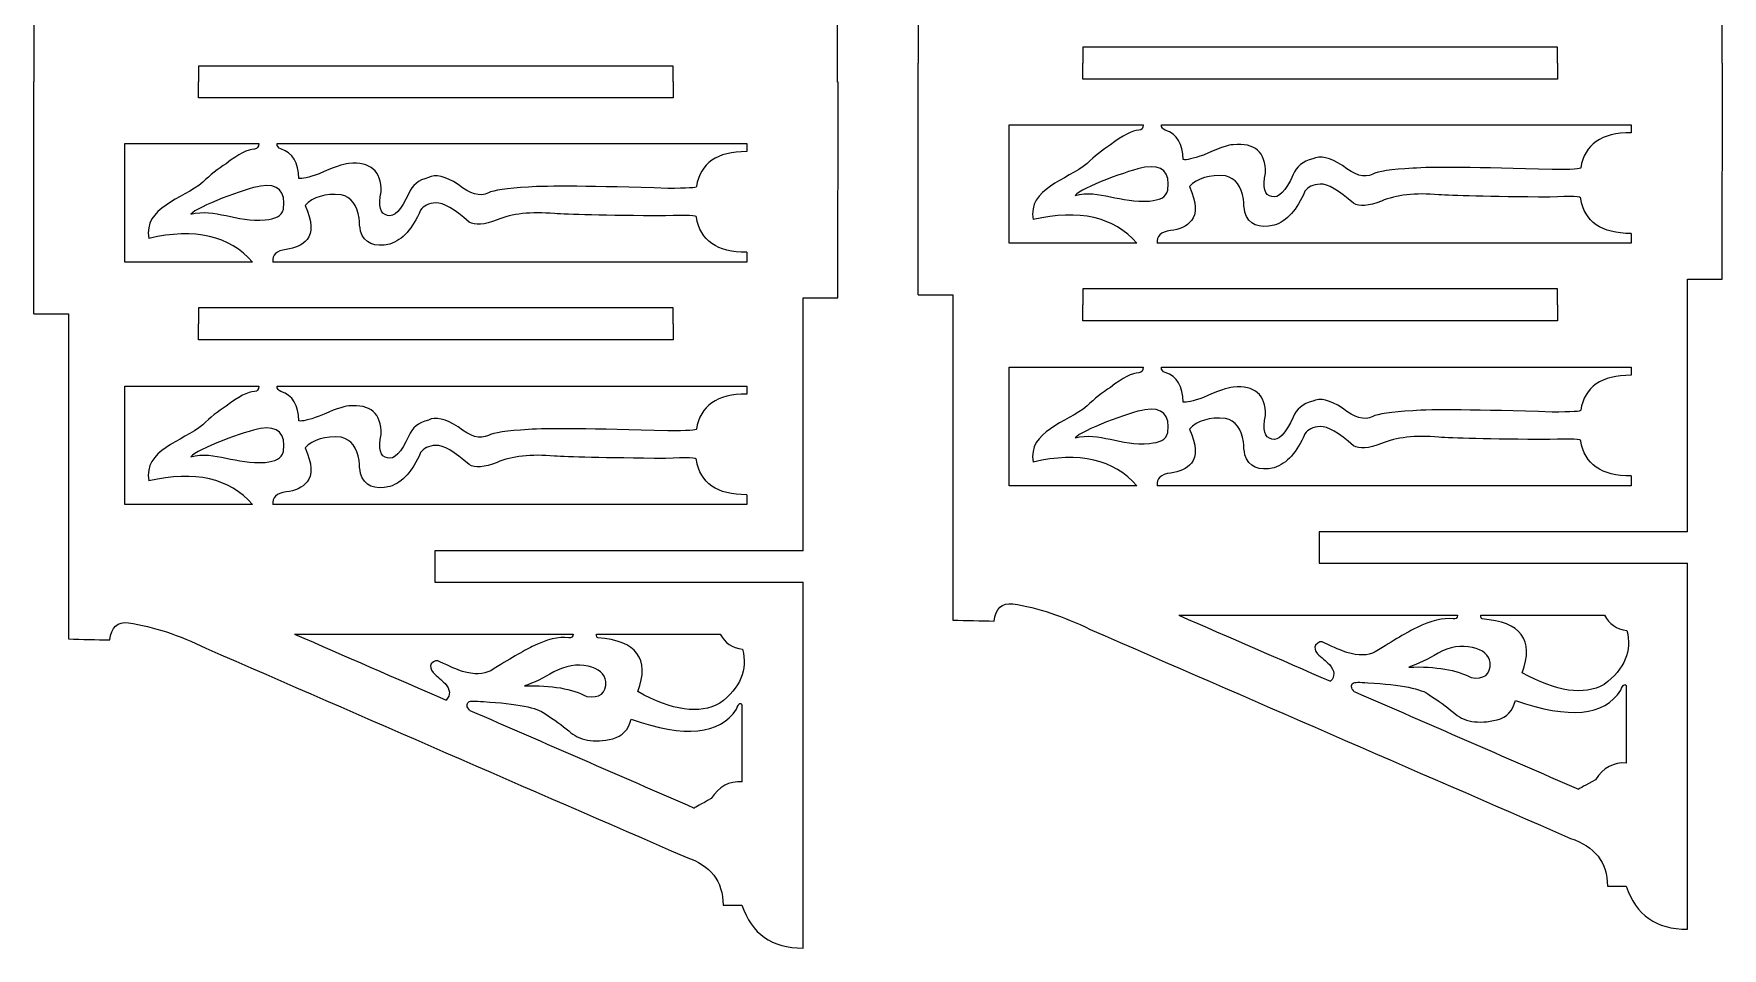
# Model space of a CAD drawing. Header units: inches. Extents: x -28.6 to 20.8, y -14.2 to 28.3.
# Drawn here: x -16.11 to -9.91, y -14.21 to -10.86 of the extents above; entities that cross this region are included whole.
import ezdxf

# ---------------------------------------------------------------- set-up
doc = ezdxf.new("R2010")
doc.units = ezdxf.units.IN
doc.header["$MEASUREMENT"] = 0
doc.layers.add('Layer 1', color=7, linetype='Continuous')

msp = doc.modelspace()

# ---------------------------------------------------------------- linework, layer by layer
at = {"layer": 'Layer 1', "color": 1, "lineweight": 9}
for points in [[(-12.8624, -10.1146), (-12.8624, -10.1146), (-12.8624, -10.9647), (-12.8624, -10.9647)], [(-16.1078, -10.1837), (-16.1078, -10.1837), (-16.1078, -11.0337), (-16.1078, -11.0337)], [(-9.9121, -10.9647), (-9.9121, -10.9647), (-9.913, -10.1727), (-9.913, -10.1727)], [(-13.1576, -11.0338), (-13.1576, -11.0338), (-13.1584, -10.2418), (-13.1584, -10.2418)], [(-12.8624, -11.8147), (-12.8624, -11.8147), (-12.8624, -10.9647), (-12.8624, -10.9647)], [(-9.9118, -10.9647), (-9.9118, -10.9647), (-9.9126, -11.7567), (-9.9126, -11.7567)], [(-16.1078, -11.8837), (-16.1078, -11.8837), (-16.1078, -11.0337), (-16.1078, -11.0337)], [(-13.1572, -11.0337), (-13.1572, -11.0337), (-13.158, -11.8257), (-13.158, -11.8257)], [(-10.2457, -11.2198), (-10.355, -11.2198), (-10.4166, -11.2626), (-10.4306, -11.3482)], [(-13.4912, -11.2889), (-13.6004, -11.2889), (-13.662, -11.3317), (-13.6761, -11.4172)], [(-10.2457, -11.5894), (-10.355, -11.5894), (-10.4166, -11.5466), (-10.4306, -11.461)], [(-12.0592, -11.6253), (-12.1437, -11.5286), (-12.2706, -11.4996), (-12.4399, -11.5383)], [(-15.3046, -11.6944), (-15.3891, -11.5976), (-15.516, -11.5686), (-15.6853, -11.6074)], [(-13.4912, -11.6584), (-13.6004, -11.6584), (-13.662, -11.6156), (-13.6761, -11.53)], [(-10.2457, -12.1091), (-10.355, -12.1091), (-10.4166, -12.1519), (-10.4306, -12.2375)], [(-13.4912, -12.1782), (-13.6004, -12.1782), (-13.662, -12.221), (-13.6761, -12.3066)], [(-12.0592, -12.5146), (-12.1437, -12.4179), (-12.2706, -12.3889), (-12.4399, -12.4276)], [(-10.2457, -12.4787), (-10.355, -12.4787), (-10.4166, -12.4359), (-10.4306, -12.3503)], [(-13.4912, -12.5477), (-13.6004, -12.5477), (-13.662, -12.5049), (-13.6761, -12.4194)], [(-15.3046, -12.5837), (-15.3891, -12.4869), (-15.516, -12.4579), (-15.6853, -12.4967)], [(-10.0392, -14.1412), (-10.0392, -14.1412), (-10.0391, -12.7987), (-10.0391, -12.7987)], [(-13.2846, -14.2102), (-13.2846, -14.2102), (-13.2845, -12.8678), (-13.2845, -12.8678)], [(-11.906, -12.9894), (-11.565, -12.9894), (-11.2239, -12.9894), (-10.8829, -12.9894)], [(-11.906, -12.9894), (-11.7203, -13.0702), (-11.5347, -13.1509), (-11.349, -13.2317)], [(-10.7971, -12.9894), (-10.6458, -12.9894), (-10.4945, -12.9894), (-10.3432, -12.9894)], [(-15.1514, -13.0585), (-14.9657, -13.1392), (-14.7801, -13.22), (-14.5944, -13.3007)], [(-15.1514, -13.0585), (-14.8104, -13.0585), (-14.4693, -13.0585), (-14.1283, -13.0585)], [(-14.0425, -13.0585), (-13.8912, -13.0585), (-13.7399, -13.0585), (-13.5886, -13.0585)], [(-10.263, -13.5315), (-10.263, -13.4381), (-10.263, -13.3447), (-10.263, -13.2513)], [(-13.5084, -13.6006), (-13.5084, -13.5072), (-13.5084, -13.4138), (-13.5084, -13.3204)], [(-11.2615, -13.2697), (-10.9872, -13.389), (-10.7129, -13.5083), (-10.4387, -13.6276)], [(-14.5069, -13.3388), (-14.2326, -13.4581), (-13.9583, -13.5773), (-13.6841, -13.6966)]]:
    msp.add_open_spline(points, degree=3, dxfattribs=at)
for points, knots in [([(-10.5154, -10.9647), (-10.5154, -10.9647), (-10.5154, -10.9062), (-10.5154, -10.9062), (-10.5154, -10.9062), (-10.5154, -10.9062), (-12.2584, -10.9062), (-12.2584, -10.9062), (-12.2584, -10.9062), (-12.2584, -10.9062), (-12.2584, -10.9647), (-12.2584, -10.9647)], [0, 0, 0, 0, 0.333333, 0.333333, 0.333333, 0.333333, 0.666667, 0.666667, 0.666667, 0.666667, 1, 1, 1, 1]), ([(-10.5154, -10.9647), (-10.5154, -10.9647), (-10.5154, -11.0232), (-10.5154, -11.0232), (-10.5154, -11.0232), (-10.5154, -11.0232), (-12.2584, -11.0232), (-12.2584, -11.0232), (-12.2584, -11.0232), (-12.2584, -11.0232), (-12.2584, -10.9647), (-12.2584, -10.9647)], [0, 0, 0, 0, 0.333333, 0.333333, 0.333333, 0.333333, 0.666667, 0.666667, 0.666667, 0.666667, 1, 1, 1, 1]), ([(-13.7608, -11.0337), (-13.7608, -11.0337), (-13.7608, -10.9752), (-13.7608, -10.9752), (-13.7608, -10.9752), (-13.7608, -10.9752), (-15.5038, -10.9752), (-15.5038, -10.9752), (-15.5038, -10.9752), (-15.5038, -10.9752), (-15.5038, -11.0337), (-15.5038, -11.0337)], [0, 0, 0, 0, 0.333333, 0.333333, 0.333333, 0.333333, 0.666667, 0.666667, 0.666667, 0.666667, 1, 1, 1, 1]), ([(-13.7608, -11.0337), (-13.7608, -11.0337), (-13.7608, -11.0922), (-13.7608, -11.0922), (-13.7608, -11.0922), (-13.7608, -11.0922), (-15.5038, -11.0922), (-15.5038, -11.0922), (-15.5038, -11.0922), (-15.5038, -11.0922), (-15.5038, -11.0337), (-15.5038, -11.0337)], [0, 0, 0, 0, 0.333333, 0.333333, 0.333333, 0.333333, 0.666667, 0.666667, 0.666667, 0.666667, 1, 1, 1, 1]), ([(-12.0592, -11.6253), (-12.0592, -11.6253), (-12.528, -11.6253), (-12.528, -11.6253), (-12.528, -11.6253), (-12.528, -11.6253), (-12.528, -11.1907), (-12.528, -11.1907), (-12.528, -11.1907), (-12.528, -11.1907), (-12.0368, -11.1907), (-12.0368, -11.1907)], [0, 0, 0, 0, 0.333333, 0.333333, 0.333333, 0.333333, 0.666667, 0.666667, 0.666667, 0.666667, 1, 1, 1, 1]), ([(-12.0368, -11.1907), (-12.037, -11.2032), (-12.042, -11.21), (-12.0519, -11.211), (-12.0519, -11.211), (-12.0768, -11.2113), (-12.1117, -11.2291), (-12.1567, -11.2642), (-12.1567, -11.2642), (-12.1864, -11.2831), (-12.215, -11.3059), (-12.2425, -11.3325), (-12.2425, -11.3325), (-12.3162, -11.3945), (-12.4617, -11.4246), (-12.4399, -11.5383)], [0, 0, 0, 0, 0.25, 0.25, 0.25, 0.25, 0.5, 0.5, 0.5, 0.5, 0.75, 0.75, 0.75, 0.75, 1, 1, 1, 1]), ([(-11.0472, -11.3501), (-11.1268, -11.3545), (-11.1757, -11.3617), (-11.194, -11.3715), (-11.194, -11.3715), (-11.2252, -11.387), (-11.2615, -11.3758), (-11.3046, -11.3404), (-11.3046, -11.3404), (-11.3517, -11.3104), (-11.3873, -11.3014), (-11.4142, -11.3156), (-11.4142, -11.3156), (-11.4504, -11.324), (-11.4748, -11.3437), (-11.4857, -11.3735), (-11.4857, -11.3735), (-11.5144, -11.4347), (-11.5405, -11.4616), (-11.564, -11.4542), (-11.564, -11.4542), (-11.5914, -11.4493), (-11.5992, -11.4205), (-11.5875, -11.3676), (-11.5875, -11.3676), (-11.5871, -11.2908), (-11.6266, -11.2561), (-11.7059, -11.2636), (-11.7059, -11.2636), (-11.7268, -11.2652), (-11.7633, -11.2779), (-11.8155, -11.3015), (-11.8155, -11.3015), (-11.8533, -11.3155), (-11.8781, -11.321), (-11.8899, -11.3181), (-11.8899, -11.3181), (-11.8902, -11.2607), (-11.9121, -11.2247), (-11.9554, -11.2101), (-11.9554, -11.2101), (-11.9649, -11.2067), (-11.9696, -11.2002), (-11.9695, -11.1907)], [0, 0, 0, 0, 0.090909, 0.090909, 0.090909, 0.090909, 0.181818, 0.181818, 0.181818, 0.181818, 0.272727, 0.272727, 0.272727, 0.272727, 0.363636, 0.363636, 0.363636, 0.363636, 0.454545, 0.454545, 0.454545, 0.454545, 0.545455, 0.545455, 0.545455, 0.545455, 0.636364, 0.636364, 0.636364, 0.636364, 0.727273, 0.727273, 0.727273, 0.727273, 0.818182, 0.818182, 0.818182, 0.818182, 0.909091, 0.909091, 0.909091, 0.909091, 1, 1, 1, 1]), ([(-11.9695, -11.1907), (-11.9695, -11.1907), (-10.2457, -11.1907), (-10.2457, -11.1907), (-10.2457, -11.1907), (-10.2457, -11.1907), (-10.2457, -11.2198), (-10.2457, -11.2198)], [0, 0, 0, 0, 0.5, 0.5, 0.5, 0.5, 1, 1, 1, 1]), ([(-15.3046, -11.6944), (-15.3046, -11.6944), (-15.7734, -11.6944), (-15.7734, -11.6944), (-15.7734, -11.6944), (-15.7734, -11.6944), (-15.7734, -11.2597), (-15.7734, -11.2597), (-15.7734, -11.2597), (-15.7734, -11.2597), (-15.2822, -11.2597), (-15.2822, -11.2597)], [0, 0, 0, 0, 0.333333, 0.333333, 0.333333, 0.333333, 0.666667, 0.666667, 0.666667, 0.666667, 1, 1, 1, 1]), ([(-15.2822, -11.2597), (-15.2824, -11.2723), (-15.2874, -11.279), (-15.2973, -11.28), (-15.2973, -11.28), (-15.3222, -11.2803), (-15.3571, -11.2981), (-15.4021, -11.3333), (-15.4021, -11.3333), (-15.4318, -11.3522), (-15.4604, -11.3749), (-15.4879, -11.4015), (-15.4879, -11.4015), (-15.5616, -11.4636), (-15.7071, -11.4937), (-15.6853, -11.6074)], [0, 0, 0, 0, 0.25, 0.25, 0.25, 0.25, 0.5, 0.5, 0.5, 0.5, 0.75, 0.75, 0.75, 0.75, 1, 1, 1, 1]), ([(-14.2926, -11.4192), (-14.3722, -11.4235), (-14.4211, -11.4308), (-14.4394, -11.4406), (-14.4394, -11.4406), (-14.4706, -11.4561), (-14.5069, -11.4449), (-14.55, -11.4095), (-14.55, -11.4095), (-14.5971, -11.3795), (-14.6327, -11.3705), (-14.6596, -11.3846), (-14.6596, -11.3846), (-14.6958, -11.393), (-14.7202, -11.4128), (-14.7311, -11.4425), (-14.7311, -11.4425), (-14.7598, -11.5038), (-14.7859, -11.5307), (-14.8094, -11.5232), (-14.8094, -11.5232), (-14.8368, -11.5184), (-14.8446, -11.4895), (-14.8329, -11.4367), (-14.8329, -11.4367), (-14.8325, -11.3599), (-14.872, -11.3252), (-14.9513, -11.3326), (-14.9513, -11.3326), (-14.9722, -11.3343), (-15.0087, -11.3469), (-15.0609, -11.3706), (-15.0609, -11.3706), (-15.0987, -11.3845), (-15.1235, -11.39), (-15.1353, -11.3871), (-15.1353, -11.3871), (-15.1356, -11.3297), (-15.1575, -11.2937), (-15.2008, -11.2792), (-15.2008, -11.2792), (-15.2103, -11.2758), (-15.215, -11.2693), (-15.2149, -11.2597)], [0, 0, 0, 0, 0.090909, 0.090909, 0.090909, 0.090909, 0.181818, 0.181818, 0.181818, 0.181818, 0.272727, 0.272727, 0.272727, 0.272727, 0.363636, 0.363636, 0.363636, 0.363636, 0.454545, 0.454545, 0.454545, 0.454545, 0.545455, 0.545455, 0.545455, 0.545455, 0.636364, 0.636364, 0.636364, 0.636364, 0.727273, 0.727273, 0.727273, 0.727273, 0.818182, 0.818182, 0.818182, 0.818182, 0.909091, 0.909091, 0.909091, 0.909091, 1, 1, 1, 1]), ([(-15.2149, -11.2597), (-15.2149, -11.2597), (-13.4912, -11.2597), (-13.4912, -11.2597), (-13.4912, -11.2597), (-13.4912, -11.2597), (-13.4912, -11.2889), (-13.4912, -11.2889)], [0, 0, 0, 0, 0.5, 0.5, 0.5, 0.5, 1, 1, 1, 1]), ([(-11.9457, -11.4305), (-11.9535, -11.4592), (-11.9759, -11.4652), (-12.0137, -11.4704), (-12.0137, -11.4704), (-12.1191, -11.479), (-12.1983, -11.4269), (-12.2859, -11.4496), (-12.2859, -11.4496), (-12.2656, -11.4224), (-12.0841, -11.3553), (-12.0298, -11.3463), (-12.0298, -11.3463), (-11.9652, -11.3363), (-11.9372, -11.3644), (-11.9457, -11.4305)], [0, 0, 0, 0, 0.25, 0.25, 0.25, 0.25, 0.5, 0.5, 0.5, 0.5, 0.75, 0.75, 0.75, 0.75, 1, 1, 1, 1]), ([(-10.4306, -11.461), (-10.4267, -11.4535), (-10.4646, -11.4519), (-10.5442, -11.4561), (-10.5442, -11.4561), (-10.7699, -11.4539), (-10.9056, -11.4509), (-10.9513, -11.4474), (-10.9513, -11.4474), (-11.0378, -11.4396), (-11.1079, -11.4474), (-11.1617, -11.4707), (-11.1617, -11.4707), (-11.2097, -11.4889), (-11.2439, -11.4915), (-11.2645, -11.4785), (-11.2645, -11.4785), (-11.3176, -11.4307), (-11.3584, -11.4072), (-11.3869, -11.408), (-11.3869, -11.408), (-11.4139, -11.4101), (-11.4325, -11.419), (-11.4426, -11.4347), (-11.4426, -11.4347), (-11.4716, -11.5022), (-11.5092, -11.5437), (-11.5552, -11.5592), (-11.5552, -11.5592), (-11.6132, -11.5725), (-11.6491, -11.5566), (-11.6628, -11.5116), (-11.6628, -11.5116), (-11.6664, -11.4963), (-11.668, -11.4804), (-11.6677, -11.4639), (-11.6677, -11.4639), (-11.6755, -11.4159), (-11.6977, -11.3874), (-11.7343, -11.3783), (-11.7343, -11.3783), (-11.7933, -11.3732), (-11.8373, -11.3861), (-11.8664, -11.4172), (-11.8664, -11.4172), (-11.8406, -11.4763), (-11.8383, -11.518), (-11.8594, -11.5422), (-11.8594, -11.5422), (-11.8773, -11.563), (-11.903, -11.5751), (-11.9364, -11.5785), (-11.9364, -11.5785), (-11.9722, -11.5836), (-11.9884, -11.5992), (-11.9852, -11.6253)], [0, 0, 0, 0, 0.071429, 0.071429, 0.071429, 0.071429, 0.142857, 0.142857, 0.142857, 0.142857, 0.214286, 0.214286, 0.214286, 0.214286, 0.285714, 0.285714, 0.285714, 0.285714, 0.357143, 0.357143, 0.357143, 0.357143, 0.428571, 0.428571, 0.428571, 0.428571, 0.5, 0.5, 0.5, 0.5, 0.571429, 0.571429, 0.571429, 0.571429, 0.642857, 0.642857, 0.642857, 0.642857, 0.714286, 0.714286, 0.714286, 0.714286, 0.785714, 0.785714, 0.785714, 0.785714, 0.857143, 0.857143, 0.857143, 0.857143, 0.928571, 0.928571, 0.928571, 0.928571, 1, 1, 1, 1]), ([(-10.4306, -11.3482), (-10.4285, -11.3529), (-10.4636, -11.3551), (-10.5358, -11.3548), (-10.5358, -11.3548), (-10.8097, -11.3463), (-10.9802, -11.3447), (-11.0472, -11.3501)], [0, 0, 0, 0, 0.5, 0.5, 0.5, 0.5, 1, 1, 1, 1]), ([(-15.1911, -11.4996), (-15.1989, -11.5282), (-15.2213, -11.5343), (-15.2591, -11.5395), (-15.2591, -11.5395), (-15.3645, -11.548), (-15.4437, -11.496), (-15.5313, -11.5186), (-15.5313, -11.5186), (-15.511, -11.4915), (-15.3295, -11.4243), (-15.2752, -11.4153), (-15.2752, -11.4153), (-15.2106, -11.4054), (-15.1826, -11.4335), (-15.1911, -11.4996)], [0, 0, 0, 0, 0.25, 0.25, 0.25, 0.25, 0.5, 0.5, 0.5, 0.5, 0.75, 0.75, 0.75, 0.75, 1, 1, 1, 1]), ([(-13.6761, -11.53), (-13.6721, -11.5226), (-13.71, -11.521), (-13.7896, -11.5252), (-13.7896, -11.5252), (-14.0153, -11.5229), (-14.151, -11.52), (-14.1967, -11.5164), (-14.1967, -11.5164), (-14.2832, -11.5087), (-14.3533, -11.5164), (-14.4071, -11.5398), (-14.4071, -11.5398), (-14.4551, -11.5579), (-14.4893, -11.5605), (-14.5099, -11.5476), (-14.5099, -11.5476), (-14.5631, -11.4997), (-14.6038, -11.4762), (-14.6323, -11.4771), (-14.6323, -11.4771), (-14.6593, -11.4792), (-14.6779, -11.4881), (-14.688, -11.5038), (-14.688, -11.5038), (-14.7171, -11.5712), (-14.7546, -11.6127), (-14.8006, -11.6283), (-14.8006, -11.6283), (-14.8586, -11.6415), (-14.8945, -11.6257), (-14.9082, -11.5806), (-14.9082, -11.5806), (-14.9118, -11.5654), (-14.9134, -11.5495), (-14.9131, -11.533), (-14.9131, -11.533), (-14.9209, -11.485), (-14.9431, -11.4565), (-14.9797, -11.4474), (-14.9797, -11.4474), (-15.0387, -11.4422), (-15.0827, -11.4552), (-15.1118, -11.4863), (-15.1118, -11.4863), (-15.086, -11.5454), (-15.0837, -11.587), (-15.1048, -11.6112), (-15.1048, -11.6112), (-15.1227, -11.6321), (-15.1484, -11.6442), (-15.1818, -11.6476), (-15.1818, -11.6476), (-15.2176, -11.6526), (-15.2338, -11.6682), (-15.2306, -11.6944)], [0, 0, 0, 0, 0.071429, 0.071429, 0.071429, 0.071429, 0.142857, 0.142857, 0.142857, 0.142857, 0.214286, 0.214286, 0.214286, 0.214286, 0.285714, 0.285714, 0.285714, 0.285714, 0.357143, 0.357143, 0.357143, 0.357143, 0.428571, 0.428571, 0.428571, 0.428571, 0.5, 0.5, 0.5, 0.5, 0.571429, 0.571429, 0.571429, 0.571429, 0.642857, 0.642857, 0.642857, 0.642857, 0.714286, 0.714286, 0.714286, 0.714286, 0.785714, 0.785714, 0.785714, 0.785714, 0.857143, 0.857143, 0.857143, 0.857143, 0.928571, 0.928571, 0.928571, 0.928571, 1, 1, 1, 1]), ([(-13.6761, -11.4172), (-13.6739, -11.4219), (-13.709, -11.4241), (-13.7812, -11.4238), (-13.7812, -11.4238), (-14.0551, -11.4153), (-14.2256, -11.4138), (-14.2926, -11.4192)], [0, 0, 0, 0, 0.5, 0.5, 0.5, 0.5, 1, 1, 1, 1]), ([(-10.2457, -11.5894), (-10.2457, -11.5894), (-10.2457, -11.6253), (-10.2457, -11.6253), (-10.2457, -11.6253), (-10.2457, -11.6253), (-11.9852, -11.6253), (-11.9852, -11.6253)], [0, 0, 0, 0, 0.5, 0.5, 0.5, 0.5, 1, 1, 1, 1]), ([(-13.4912, -11.6584), (-13.4912, -11.6584), (-13.4912, -11.6944), (-13.4912, -11.6944), (-13.4912, -11.6944), (-13.4912, -11.6944), (-15.2306, -11.6944), (-15.2306, -11.6944)], [0, 0, 0, 0, 0.5, 0.5, 0.5, 0.5, 1, 1, 1, 1]), ([(-10.0391, -12.6838), (-10.0391, -12.6838), (-10.0392, -11.7567), (-10.0392, -11.7567), (-10.0392, -11.7567), (-10.0392, -11.7567), (-9.9114, -11.7567), (-9.9114, -11.7567)], [0, 0, 0, 0, 0.5, 0.5, 0.5, 0.5, 1, 1, 1, 1]), ([(-13.2845, -12.7529), (-13.2845, -12.7529), (-13.2846, -11.8257), (-13.2846, -11.8257), (-13.2846, -11.8257), (-13.2846, -11.8257), (-13.1568, -11.8257), (-13.1568, -11.8257)], [0, 0, 0, 0, 0.5, 0.5, 0.5, 0.5, 1, 1, 1, 1]), ([(-12.8624, -11.8147), (-12.8624, -11.8147), (-12.7354, -11.8147), (-12.7354, -11.8147), (-12.7354, -11.8147), (-12.7354, -11.8147), (-12.7354, -13.0074), (-12.7354, -13.0074), (-12.7354, -13.0074), (-12.6848, -13.0086), (-12.6334, -13.0098), (-12.5828, -13.011), (-12.5828, -13.011), (-12.5782, -12.9647), (-12.5554, -12.9436), (-12.5143, -12.9478), (-12.5143, -12.9478), (-12.4233, -12.9621), (-12.329, -12.9932), (-12.2315, -13.0412), (-12.2315, -13.0412), (-11.6438, -13.2967), (-11.0561, -13.5523), (-10.4684, -13.8079), (-10.4684, -13.8079), (-10.3785, -13.8369), (-10.3333, -13.8954), (-10.3328, -13.9834), (-10.3328, -13.9834), (-10.3096, -13.9834), (-10.2865, -13.9834), (-10.2633, -13.9834), (-10.2633, -13.9834), (-10.2284, -14.089), (-10.1537, -14.1416), (-10.0392, -14.1412)], [0, 0, 0, 0, 0.111111, 0.111111, 0.111111, 0.111111, 0.222222, 0.222222, 0.222222, 0.222222, 0.333333, 0.333333, 0.333333, 0.333333, 0.444444, 0.444444, 0.444444, 0.444444, 0.555556, 0.555556, 0.555556, 0.555556, 0.666667, 0.666667, 0.666667, 0.666667, 0.777778, 0.777778, 0.777778, 0.777778, 0.888889, 0.888889, 0.888889, 0.888889, 1, 1, 1, 1]), ([(-10.5154, -11.8513), (-10.5154, -11.8513), (-10.5154, -11.7928), (-10.5154, -11.7928), (-10.5154, -11.7928), (-10.5154, -11.7928), (-12.2584, -11.7928), (-12.2584, -11.7928), (-12.2584, -11.7928), (-12.2584, -11.7928), (-12.2584, -11.8513), (-12.2584, -11.8513)], [0, 0, 0, 0, 0.333333, 0.333333, 0.333333, 0.333333, 0.666667, 0.666667, 0.666667, 0.666667, 1, 1, 1, 1]), ([(-16.1078, -11.8837), (-16.1078, -11.8837), (-15.9808, -11.8837), (-15.9808, -11.8837), (-15.9808, -11.8837), (-15.9808, -11.8837), (-15.9808, -13.0765), (-15.9808, -13.0765), (-15.9808, -13.0765), (-15.9302, -13.0777), (-15.8788, -13.0789), (-15.8282, -13.0801), (-15.8282, -13.0801), (-15.8236, -13.0337), (-15.8008, -13.0126), (-15.7597, -13.0169), (-15.7597, -13.0169), (-15.6687, -13.0311), (-15.5744, -13.0622), (-15.4769, -13.1102), (-15.4769, -13.1102), (-14.8892, -13.3658), (-14.3015, -13.6214), (-13.7138, -13.877), (-13.7138, -13.877), (-13.6239, -13.906), (-13.5787, -13.9645), (-13.5782, -14.0525), (-13.5782, -14.0525), (-13.5551, -14.0525), (-13.5319, -14.0525), (-13.5087, -14.0525), (-13.5087, -14.0525), (-13.4738, -14.1581), (-13.3991, -14.2107), (-13.2846, -14.2102)], [0, 0, 0, 0, 0.111111, 0.111111, 0.111111, 0.111111, 0.222222, 0.222222, 0.222222, 0.222222, 0.333333, 0.333333, 0.333333, 0.333333, 0.444444, 0.444444, 0.444444, 0.444444, 0.555556, 0.555556, 0.555556, 0.555556, 0.666667, 0.666667, 0.666667, 0.666667, 0.777778, 0.777778, 0.777778, 0.777778, 0.888889, 0.888889, 0.888889, 0.888889, 1, 1, 1, 1]), ([(-13.7608, -11.9204), (-13.7608, -11.9204), (-13.7608, -11.8619), (-13.7608, -11.8619), (-13.7608, -11.8619), (-13.7608, -11.8619), (-15.5038, -11.8619), (-15.5038, -11.8619), (-15.5038, -11.8619), (-15.5038, -11.8619), (-15.5038, -11.9204), (-15.5038, -11.9204)], [0, 0, 0, 0, 0.333333, 0.333333, 0.333333, 0.333333, 0.666667, 0.666667, 0.666667, 0.666667, 1, 1, 1, 1]), ([(-10.5154, -11.8513), (-10.5154, -11.8513), (-10.5154, -11.9098), (-10.5154, -11.9098), (-10.5154, -11.9098), (-10.5154, -11.9098), (-12.2584, -11.9098), (-12.2584, -11.9098), (-12.2584, -11.9098), (-12.2584, -11.9098), (-12.2584, -11.8513), (-12.2584, -11.8513)], [0, 0, 0, 0, 0.333333, 0.333333, 0.333333, 0.333333, 0.666667, 0.666667, 0.666667, 0.666667, 1, 1, 1, 1]), ([(-13.7608, -11.9204), (-13.7608, -11.9204), (-13.7608, -11.9789), (-13.7608, -11.9789), (-13.7608, -11.9789), (-13.7608, -11.9789), (-15.5038, -11.9789), (-15.5038, -11.9789), (-15.5038, -11.9789), (-15.5038, -11.9789), (-15.5038, -11.9204), (-15.5038, -11.9204)], [0, 0, 0, 0, 0.333333, 0.333333, 0.333333, 0.333333, 0.666667, 0.666667, 0.666667, 0.666667, 1, 1, 1, 1]), ([(-12.0592, -12.5146), (-12.0592, -12.5146), (-12.528, -12.5146), (-12.528, -12.5146), (-12.528, -12.5146), (-12.528, -12.5146), (-12.528, -12.08), (-12.528, -12.08), (-12.528, -12.08), (-12.528, -12.08), (-12.0368, -12.08), (-12.0368, -12.08)], [0, 0, 0, 0, 0.333333, 0.333333, 0.333333, 0.333333, 0.666667, 0.666667, 0.666667, 0.666667, 1, 1, 1, 1]), ([(-12.0368, -12.08), (-12.037, -12.0925), (-12.042, -12.0993), (-12.0519, -12.1003), (-12.0519, -12.1003), (-12.0768, -12.1006), (-12.1117, -12.1184), (-12.1567, -12.1536), (-12.1567, -12.1536), (-12.1864, -12.1724), (-12.215, -12.1952), (-12.2425, -12.2218), (-12.2425, -12.2218), (-12.3162, -12.2838), (-12.4617, -12.3139), (-12.4399, -12.4276)], [0, 0, 0, 0, 0.25, 0.25, 0.25, 0.25, 0.5, 0.5, 0.5, 0.5, 0.75, 0.75, 0.75, 0.75, 1, 1, 1, 1]), ([(-11.0472, -12.2394), (-11.1268, -12.2438), (-11.1757, -12.251), (-11.194, -12.2608), (-11.194, -12.2608), (-11.2252, -12.2764), (-11.2615, -12.2651), (-11.3046, -12.2297), (-11.3046, -12.2297), (-11.3517, -12.1998), (-11.3873, -12.1907), (-11.4142, -12.2049), (-11.4142, -12.2049), (-11.4504, -12.2133), (-11.4748, -12.233), (-11.4857, -12.2628), (-11.4857, -12.2628), (-11.5144, -12.324), (-11.5405, -12.351), (-11.564, -12.3435), (-11.564, -12.3435), (-11.5914, -12.3386), (-11.5992, -12.3098), (-11.5875, -12.257), (-11.5875, -12.257), (-11.5871, -12.1801), (-11.6266, -12.1454), (-11.7059, -12.1529), (-11.7059, -12.1529), (-11.7268, -12.1545), (-11.7633, -12.1672), (-11.8155, -12.1908), (-11.8155, -12.1908), (-11.8533, -12.2048), (-11.8781, -12.2103), (-11.8899, -12.2074), (-11.8899, -12.2074), (-11.8902, -12.15), (-11.9121, -12.114), (-11.9554, -12.0994), (-11.9554, -12.0994), (-11.9649, -12.096), (-11.9696, -12.0895), (-11.9695, -12.08)], [0, 0, 0, 0, 0.090909, 0.090909, 0.090909, 0.090909, 0.181818, 0.181818, 0.181818, 0.181818, 0.272727, 0.272727, 0.272727, 0.272727, 0.363636, 0.363636, 0.363636, 0.363636, 0.454545, 0.454545, 0.454545, 0.454545, 0.545455, 0.545455, 0.545455, 0.545455, 0.636364, 0.636364, 0.636364, 0.636364, 0.727273, 0.727273, 0.727273, 0.727273, 0.818182, 0.818182, 0.818182, 0.818182, 0.909091, 0.909091, 0.909091, 0.909091, 1, 1, 1, 1]), ([(-11.9695, -12.08), (-11.9695, -12.08), (-10.2457, -12.08), (-10.2457, -12.08), (-10.2457, -12.08), (-10.2457, -12.08), (-10.2457, -12.1091), (-10.2457, -12.1091)], [0, 0, 0, 0, 0.5, 0.5, 0.5, 0.5, 1, 1, 1, 1]), ([(-15.3046, -12.5837), (-15.3046, -12.5837), (-15.7734, -12.5837), (-15.7734, -12.5837), (-15.7734, -12.5837), (-15.7734, -12.5837), (-15.7734, -12.149), (-15.7734, -12.149), (-15.7734, -12.149), (-15.7734, -12.149), (-15.2822, -12.149), (-15.2822, -12.149)], [0, 0, 0, 0, 0.333333, 0.333333, 0.333333, 0.333333, 0.666667, 0.666667, 0.666667, 0.666667, 1, 1, 1, 1]), ([(-15.2822, -12.149), (-15.2824, -12.1616), (-15.2874, -12.1684), (-15.2973, -12.1693), (-15.2973, -12.1693), (-15.3222, -12.1697), (-15.3571, -12.1874), (-15.4021, -12.2226), (-15.4021, -12.2226), (-15.4318, -12.2415), (-15.4604, -12.2642), (-15.4879, -12.2908), (-15.4879, -12.2908), (-15.5616, -12.3529), (-15.7071, -12.383), (-15.6853, -12.4967)], [0, 0, 0, 0, 0.25, 0.25, 0.25, 0.25, 0.5, 0.5, 0.5, 0.5, 0.75, 0.75, 0.75, 0.75, 1, 1, 1, 1]), ([(-14.2926, -12.3085), (-14.3722, -12.3129), (-14.4211, -12.3201), (-14.4394, -12.3299), (-14.4394, -12.3299), (-14.4706, -12.3454), (-14.5069, -12.3342), (-14.55, -12.2988), (-14.55, -12.2988), (-14.5971, -12.2688), (-14.6327, -12.2598), (-14.6596, -12.2739), (-14.6596, -12.2739), (-14.6958, -12.2824), (-14.7202, -12.3021), (-14.7311, -12.3318), (-14.7311, -12.3318), (-14.7598, -12.3931), (-14.7859, -12.42), (-14.8094, -12.4126), (-14.8094, -12.4126), (-14.8368, -12.4077), (-14.8446, -12.3788), (-14.8329, -12.326), (-14.8329, -12.326), (-14.8325, -12.2492), (-14.872, -12.2145), (-14.9513, -12.222), (-14.9513, -12.222), (-14.9722, -12.2236), (-15.0087, -12.2362), (-15.0609, -12.2599), (-15.0609, -12.2599), (-15.0987, -12.2738), (-15.1235, -12.2793), (-15.1353, -12.2764), (-15.1353, -12.2764), (-15.1356, -12.219), (-15.1575, -12.1831), (-15.2008, -12.1685), (-15.2008, -12.1685), (-15.2103, -12.1651), (-15.215, -12.1586), (-15.2149, -12.149)], [0, 0, 0, 0, 0.090909, 0.090909, 0.090909, 0.090909, 0.181818, 0.181818, 0.181818, 0.181818, 0.272727, 0.272727, 0.272727, 0.272727, 0.363636, 0.363636, 0.363636, 0.363636, 0.454545, 0.454545, 0.454545, 0.454545, 0.545455, 0.545455, 0.545455, 0.545455, 0.636364, 0.636364, 0.636364, 0.636364, 0.727273, 0.727273, 0.727273, 0.727273, 0.818182, 0.818182, 0.818182, 0.818182, 0.909091, 0.909091, 0.909091, 0.909091, 1, 1, 1, 1]), ([(-15.2149, -12.149), (-15.2149, -12.149), (-13.4912, -12.149), (-13.4912, -12.149), (-13.4912, -12.149), (-13.4912, -12.149), (-13.4912, -12.1782), (-13.4912, -12.1782)], [0, 0, 0, 0, 0.5, 0.5, 0.5, 0.5, 1, 1, 1, 1]), ([(-11.9457, -12.3198), (-11.9535, -12.3485), (-11.9759, -12.3546), (-12.0137, -12.3597), (-12.0137, -12.3597), (-12.1191, -12.3683), (-12.1983, -12.3162), (-12.2859, -12.3389), (-12.2859, -12.3389), (-12.2656, -12.3117), (-12.0841, -12.2446), (-12.0298, -12.2356), (-12.0298, -12.2356), (-11.9652, -12.2256), (-11.9372, -12.2537), (-11.9457, -12.3198)], [0, 0, 0, 0, 0.25, 0.25, 0.25, 0.25, 0.5, 0.5, 0.5, 0.5, 0.75, 0.75, 0.75, 0.75, 1, 1, 1, 1]), ([(-10.4306, -12.3503), (-10.4267, -12.3429), (-10.4646, -12.3412), (-10.5442, -12.3454), (-10.5442, -12.3454), (-10.7699, -12.3432), (-10.9056, -12.3403), (-10.9513, -12.3367), (-10.9513, -12.3367), (-11.0378, -12.3289), (-11.1079, -12.3367), (-11.1617, -12.36), (-11.1617, -12.36), (-11.2097, -12.3782), (-11.2439, -12.3808), (-11.2645, -12.3678), (-11.2645, -12.3678), (-11.3176, -12.32), (-11.3584, -12.2965), (-11.3869, -12.2973), (-11.3869, -12.2973), (-11.4139, -12.2994), (-11.4325, -12.3083), (-11.4426, -12.3241), (-11.4426, -12.3241), (-11.4716, -12.3915), (-11.5092, -12.433), (-11.5552, -12.4485), (-11.5552, -12.4485), (-11.6132, -12.4618), (-11.6491, -12.4459), (-11.6628, -12.4009), (-11.6628, -12.4009), (-11.6664, -12.3856), (-11.668, -12.3698), (-11.6677, -12.3532), (-11.6677, -12.3532), (-11.6755, -12.3053), (-11.6977, -12.2767), (-11.7343, -12.2676), (-11.7343, -12.2676), (-11.7933, -12.2625), (-11.8373, -12.2754), (-11.8664, -12.3065), (-11.8664, -12.3065), (-11.8406, -12.3656), (-11.8383, -12.4073), (-11.8594, -12.4315), (-11.8594, -12.4315), (-11.8773, -12.4523), (-11.903, -12.4644), (-11.9364, -12.4678), (-11.9364, -12.4678), (-11.9722, -12.4729), (-11.9884, -12.4885), (-11.9852, -12.5146)], [0, 0, 0, 0, 0.071429, 0.071429, 0.071429, 0.071429, 0.142857, 0.142857, 0.142857, 0.142857, 0.214286, 0.214286, 0.214286, 0.214286, 0.285714, 0.285714, 0.285714, 0.285714, 0.357143, 0.357143, 0.357143, 0.357143, 0.428571, 0.428571, 0.428571, 0.428571, 0.5, 0.5, 0.5, 0.5, 0.571429, 0.571429, 0.571429, 0.571429, 0.642857, 0.642857, 0.642857, 0.642857, 0.714286, 0.714286, 0.714286, 0.714286, 0.785714, 0.785714, 0.785714, 0.785714, 0.857143, 0.857143, 0.857143, 0.857143, 0.928571, 0.928571, 0.928571, 0.928571, 1, 1, 1, 1]), ([(-10.4306, -12.2375), (-10.4285, -12.2422), (-10.4636, -12.2444), (-10.5358, -12.2441), (-10.5358, -12.2441), (-10.8097, -12.2356), (-10.9802, -12.234), (-11.0472, -12.2394)], [0, 0, 0, 0, 0.5, 0.5, 0.5, 0.5, 1, 1, 1, 1]), ([(-15.1911, -12.3889), (-15.1989, -12.4175), (-15.2213, -12.4236), (-15.2591, -12.4288), (-15.2591, -12.4288), (-15.3645, -12.4373), (-15.4437, -12.3853), (-15.5313, -12.4079), (-15.5313, -12.4079), (-15.511, -12.3808), (-15.3295, -12.3136), (-15.2752, -12.3046), (-15.2752, -12.3046), (-15.2106, -12.2947), (-15.1826, -12.3228), (-15.1911, -12.3889)], [0, 0, 0, 0, 0.25, 0.25, 0.25, 0.25, 0.5, 0.5, 0.5, 0.5, 0.75, 0.75, 0.75, 0.75, 1, 1, 1, 1]), ([(-13.6761, -12.3066), (-13.6739, -12.3112), (-13.709, -12.3134), (-13.7812, -12.3132), (-13.7812, -12.3132), (-14.0551, -12.3046), (-14.2256, -12.3031), (-14.2926, -12.3085)], [0, 0, 0, 0, 0.5, 0.5, 0.5, 0.5, 1, 1, 1, 1]), ([(-13.6761, -12.4194), (-13.6721, -12.4119), (-13.71, -12.4103), (-13.7896, -12.4145), (-13.7896, -12.4145), (-14.0153, -12.4122), (-14.151, -12.4093), (-14.1967, -12.4057), (-14.1967, -12.4057), (-14.2832, -12.398), (-14.3533, -12.4057), (-14.4071, -12.4291), (-14.4071, -12.4291), (-14.4551, -12.4472), (-14.4893, -12.4498), (-14.5099, -12.4369), (-14.5099, -12.4369), (-14.5631, -12.3891), (-14.6038, -12.3656), (-14.6323, -12.3664), (-14.6323, -12.3664), (-14.6593, -12.3685), (-14.6779, -12.3774), (-14.688, -12.3931), (-14.688, -12.3931), (-14.7171, -12.4605), (-14.7546, -12.502), (-14.8006, -12.5176), (-14.8006, -12.5176), (-14.8586, -12.5309), (-14.8945, -12.515), (-14.9082, -12.4699), (-14.9082, -12.4699), (-14.9118, -12.4547), (-14.9134, -12.4388), (-14.9131, -12.4223), (-14.9131, -12.4223), (-14.9209, -12.3743), (-14.9431, -12.3458), (-14.9797, -12.3367), (-14.9797, -12.3367), (-15.0387, -12.3315), (-15.0827, -12.3445), (-15.1118, -12.3756), (-15.1118, -12.3756), (-15.086, -12.4347), (-15.0837, -12.4764), (-15.1048, -12.5006), (-15.1048, -12.5006), (-15.1227, -12.5214), (-15.1484, -12.5335), (-15.1818, -12.5369), (-15.1818, -12.5369), (-15.2176, -12.5419), (-15.2338, -12.5575), (-15.2306, -12.5837)], [0, 0, 0, 0, 0.071429, 0.071429, 0.071429, 0.071429, 0.142857, 0.142857, 0.142857, 0.142857, 0.214286, 0.214286, 0.214286, 0.214286, 0.285714, 0.285714, 0.285714, 0.285714, 0.357143, 0.357143, 0.357143, 0.357143, 0.428571, 0.428571, 0.428571, 0.428571, 0.5, 0.5, 0.5, 0.5, 0.571429, 0.571429, 0.571429, 0.571429, 0.642857, 0.642857, 0.642857, 0.642857, 0.714286, 0.714286, 0.714286, 0.714286, 0.785714, 0.785714, 0.785714, 0.785714, 0.857143, 0.857143, 0.857143, 0.857143, 0.928571, 0.928571, 0.928571, 0.928571, 1, 1, 1, 1]), ([(-10.2457, -12.4787), (-10.2457, -12.4787), (-10.2457, -12.5146), (-10.2457, -12.5146), (-10.2457, -12.5146), (-10.2457, -12.5146), (-11.9852, -12.5146), (-11.9852, -12.5146)], [0, 0, 0, 0, 0.5, 0.5, 0.5, 0.5, 1, 1, 1, 1]), ([(-13.4912, -12.5477), (-13.4912, -12.5477), (-13.4912, -12.5837), (-13.4912, -12.5837), (-13.4912, -12.5837), (-13.4912, -12.5837), (-15.2306, -12.5837), (-15.2306, -12.5837)], [0, 0, 0, 0, 0.5, 0.5, 0.5, 0.5, 1, 1, 1, 1]), ([(-10.0391, -12.6838), (-10.0391, -12.6838), (-11.3911, -12.6837), (-11.3911, -12.6837), (-11.3911, -12.6837), (-11.3911, -12.6837), (-11.3911, -12.7986), (-11.3911, -12.7986), (-11.3911, -12.7986), (-11.3911, -12.7986), (-10.0391, -12.7987), (-10.0391, -12.7987)], [0, 0, 0, 0, 0.333333, 0.333333, 0.333333, 0.333333, 0.666667, 0.666667, 0.666667, 0.666667, 1, 1, 1, 1]), ([(-13.2845, -12.7529), (-13.2845, -12.7529), (-14.6365, -12.7528), (-14.6365, -12.7528), (-14.6365, -12.7528), (-14.6365, -12.7528), (-14.6365, -12.8677), (-14.6365, -12.8677), (-14.6365, -12.8677), (-14.6365, -12.8677), (-13.2845, -12.8678), (-13.2845, -12.8678)], [0, 0, 0, 0, 0.333333, 0.333333, 0.333333, 0.333333, 0.666667, 0.666667, 0.666667, 0.666667, 1, 1, 1, 1]), ([(-10.8829, -12.9894), (-10.8838, -13.0005), (-10.8893, -13.0049), (-10.8993, -13.0027), (-10.8993, -13.0027), (-10.9351, -12.9982), (-10.9799, -13.0091), (-11.0334, -13.0354), (-11.0334, -13.0354), (-11.0662, -13.0516), (-11.1167, -13.0811), (-11.1851, -13.1239), (-11.1851, -13.1239), (-11.2116, -13.1379), (-11.2462, -13.1387), (-11.2889, -13.1263), (-11.2889, -13.1263), (-11.3081, -13.12), (-11.3357, -13.1082), (-11.3718, -13.091), (-11.3718, -13.091), (-11.3825, -13.0839), (-11.3932, -13.0864), (-11.4039, -13.0987), (-11.4039, -13.0987), (-11.4081, -13.1081), (-11.4059, -13.1187), (-11.3971, -13.1307), (-11.3971, -13.1307), (-11.3812, -13.1446), (-11.3666, -13.1578), (-11.3532, -13.1704), (-11.3532, -13.1704), (-11.3332, -13.1932), (-11.3318, -13.2136), (-11.349, -13.2317)], [0, 0, 0, 0, 0.111111, 0.111111, 0.111111, 0.111111, 0.222222, 0.222222, 0.222222, 0.222222, 0.333333, 0.333333, 0.333333, 0.333333, 0.444444, 0.444444, 0.444444, 0.444444, 0.555556, 0.555556, 0.555556, 0.555556, 0.666667, 0.666667, 0.666667, 0.666667, 0.777778, 0.777778, 0.777778, 0.777778, 0.888889, 0.888889, 0.888889, 0.888889, 1, 1, 1, 1]), ([(-10.3432, -12.9894), (-10.3266, -13.0217), (-10.2993, -13.0403), (-10.2614, -13.0451), (-10.2614, -13.0451), (-10.2415, -13.1203), (-10.2692, -13.1864), (-10.3446, -13.2434), (-10.3446, -13.2434), (-10.4193, -13.2849), (-10.5194, -13.2707), (-10.645, -13.2006), (-10.645, -13.2006), (-10.6013, -13.0797), (-10.6502, -13.0139), (-10.7918, -13.0032), (-10.7918, -13.0032), (-10.7964, -13.0023), (-10.7982, -12.9977), (-10.7971, -12.9894)], [0, 0, 0, 0, 0.2, 0.2, 0.2, 0.2, 0.4, 0.4, 0.4, 0.4, 0.6, 0.6, 0.6, 0.6, 0.8, 0.8, 0.8, 0.8, 1, 1, 1, 1]), ([(-14.1283, -13.0585), (-14.1292, -13.0695), (-14.1347, -13.0739), (-14.1447, -13.0718), (-14.1447, -13.0718), (-14.1806, -13.0673), (-14.2253, -13.0782), (-14.2789, -13.1044), (-14.2789, -13.1044), (-14.3116, -13.1206), (-14.3621, -13.1501), (-14.4305, -13.1929), (-14.4305, -13.1929), (-14.457, -13.207), (-14.4916, -13.2078), (-14.5343, -13.1954), (-14.5343, -13.1954), (-14.5535, -13.1891), (-14.5811, -13.1773), (-14.6172, -13.16), (-14.6172, -13.16), (-14.6279, -13.1529), (-14.6386, -13.1555), (-14.6493, -13.1678), (-14.6493, -13.1678), (-14.6536, -13.1771), (-14.6513, -13.1878), (-14.6425, -13.1997), (-14.6425, -13.1997), (-14.6266, -13.2136), (-14.612, -13.2268), (-14.5986, -13.2394), (-14.5986, -13.2394), (-14.5786, -13.2623), (-14.5772, -13.2827), (-14.5944, -13.3007)], [0, 0, 0, 0, 0.111111, 0.111111, 0.111111, 0.111111, 0.222222, 0.222222, 0.222222, 0.222222, 0.333333, 0.333333, 0.333333, 0.333333, 0.444444, 0.444444, 0.444444, 0.444444, 0.555556, 0.555556, 0.555556, 0.555556, 0.666667, 0.666667, 0.666667, 0.666667, 0.777778, 0.777778, 0.777778, 0.777778, 0.888889, 0.888889, 0.888889, 0.888889, 1, 1, 1, 1]), ([(-13.5886, -13.0585), (-13.572, -13.0908), (-13.5447, -13.1093), (-13.5068, -13.1141), (-13.5068, -13.1141), (-13.4869, -13.1893), (-13.5146, -13.2554), (-13.59, -13.3125), (-13.59, -13.3125), (-13.6647, -13.354), (-13.7648, -13.3397), (-13.8904, -13.2697), (-13.8904, -13.2697), (-13.8467, -13.1488), (-13.8956, -13.083), (-14.0372, -13.0723), (-14.0372, -13.0723), (-14.0418, -13.0714), (-14.0436, -13.0668), (-14.0425, -13.0585)], [0, 0, 0, 0, 0.2, 0.2, 0.2, 0.2, 0.4, 0.4, 0.4, 0.4, 0.6, 0.6, 0.6, 0.6, 0.8, 0.8, 0.8, 0.8, 1, 1, 1, 1]), ([(-11.0619, -13.1797), (-11.0267, -13.168), (-10.991, -13.151), (-10.9543, -13.1284), (-10.9543, -13.1284), (-10.9108, -13.1053), (-10.8687, -13.0983), (-10.8283, -13.1074), (-10.8283, -13.1074), (-10.7886, -13.1167), (-10.7667, -13.1354), (-10.7625, -13.1634), (-10.7625, -13.1634), (-10.7614, -13.2066), (-10.7851, -13.2261), (-10.833, -13.2183), (-10.833, -13.2183), (-10.8854, -13.1897), (-10.9611, -13.1766), (-11.0619, -13.1797)], [0, 0, 0, 0, 0.2, 0.2, 0.2, 0.2, 0.4, 0.4, 0.4, 0.4, 0.6, 0.6, 0.6, 0.6, 0.8, 0.8, 0.8, 0.8, 1, 1, 1, 1]), ([(-14.3073, -13.2488), (-14.2721, -13.2371), (-14.2364, -13.22), (-14.1997, -13.1974), (-14.1997, -13.1974), (-14.1562, -13.1744), (-14.1141, -13.1674), (-14.0737, -13.1764), (-14.0737, -13.1764), (-14.034, -13.1858), (-14.0121, -13.2045), (-14.0079, -13.2325), (-14.0079, -13.2325), (-14.0068, -13.2756), (-14.0305, -13.2951), (-14.0784, -13.2873), (-14.0784, -13.2873), (-14.1308, -13.2588), (-14.2066, -13.2457), (-14.3073, -13.2488)], [0, 0, 0, 0, 0.2, 0.2, 0.2, 0.2, 0.4, 0.4, 0.4, 0.4, 0.6, 0.6, 0.6, 0.6, 0.8, 0.8, 0.8, 0.8, 1, 1, 1, 1]), ([(-11.2615, -13.2697), (-11.2746, -13.2562), (-11.2759, -13.2457), (-11.2655, -13.2382), (-11.2655, -13.2382), (-11.2615, -13.2346), (-11.2434, -13.2343), (-11.2114, -13.2372), (-11.2114, -13.2372), (-11.0888, -13.2445), (-11.0139, -13.2592), (-10.9867, -13.2813), (-10.9867, -13.2813), (-10.953, -13.3034), (-10.9237, -13.3245), (-10.899, -13.3447), (-10.899, -13.3447), (-10.8613, -13.3804), (-10.8074, -13.3899), (-10.7372, -13.3733), (-10.7372, -13.3733), (-10.7024, -13.3641), (-10.68, -13.3403), (-10.67, -13.3021), (-10.67, -13.3021), (-10.4731, -13.3711), (-10.3444, -13.3587), (-10.2839, -13.2648), (-10.2839, -13.2648), (-10.2745, -13.2423), (-10.2675, -13.2378), (-10.263, -13.2513)], [0, 0, 0, 0, 0.125, 0.125, 0.125, 0.125, 0.25, 0.25, 0.25, 0.25, 0.375, 0.375, 0.375, 0.375, 0.5, 0.5, 0.5, 0.5, 0.625, 0.625, 0.625, 0.625, 0.75, 0.75, 0.75, 0.75, 0.875, 0.875, 0.875, 0.875, 1, 1, 1, 1]), ([(-14.5069, -13.3388), (-14.52, -13.3253), (-14.5214, -13.3148), (-14.5109, -13.3072), (-14.5109, -13.3072), (-14.5069, -13.3037), (-14.4888, -13.3034), (-14.4568, -13.3063), (-14.4568, -13.3063), (-14.3342, -13.3135), (-14.2593, -13.3282), (-14.2321, -13.3503), (-14.2321, -13.3503), (-14.1984, -13.3724), (-14.1691, -13.3936), (-14.1444, -13.4138), (-14.1444, -13.4138), (-14.1067, -13.4494), (-14.0528, -13.4589), (-13.9826, -13.4423), (-13.9826, -13.4423), (-13.9479, -13.4331), (-13.9254, -13.4094), (-13.9154, -13.3711), (-13.9154, -13.3711), (-13.7185, -13.4402), (-13.5898, -13.4278), (-13.5293, -13.3339), (-13.5293, -13.3339), (-13.5199, -13.3113), (-13.5129, -13.3068), (-13.5084, -13.3204)], [0, 0, 0, 0, 0.125, 0.125, 0.125, 0.125, 0.25, 0.25, 0.25, 0.25, 0.375, 0.375, 0.375, 0.375, 0.5, 0.5, 0.5, 0.5, 0.625, 0.625, 0.625, 0.625, 0.75, 0.75, 0.75, 0.75, 0.875, 0.875, 0.875, 0.875, 1, 1, 1, 1]), ([(-10.263, -13.5315), (-10.3103, -13.5279), (-10.3481, -13.5484), (-10.3766, -13.5931), (-10.3766, -13.5931), (-10.4137, -13.6133), (-10.4344, -13.6248), (-10.4387, -13.6276)], [0, 0, 0, 0, 0.5, 0.5, 0.5, 0.5, 1, 1, 1, 1]), ([(-13.5084, -13.6006), (-13.5557, -13.597), (-13.5935, -13.6175), (-13.622, -13.6622), (-13.622, -13.6622), (-13.6591, -13.6823), (-13.6798, -13.6938), (-13.6841, -13.6966)], [0, 0, 0, 0, 0.5, 0.5, 0.5, 0.5, 1, 1, 1, 1])]:
    msp.add_open_spline(points, degree=3, knots=knots, dxfattribs=at)

doc.saveas('drawing.dxf')
